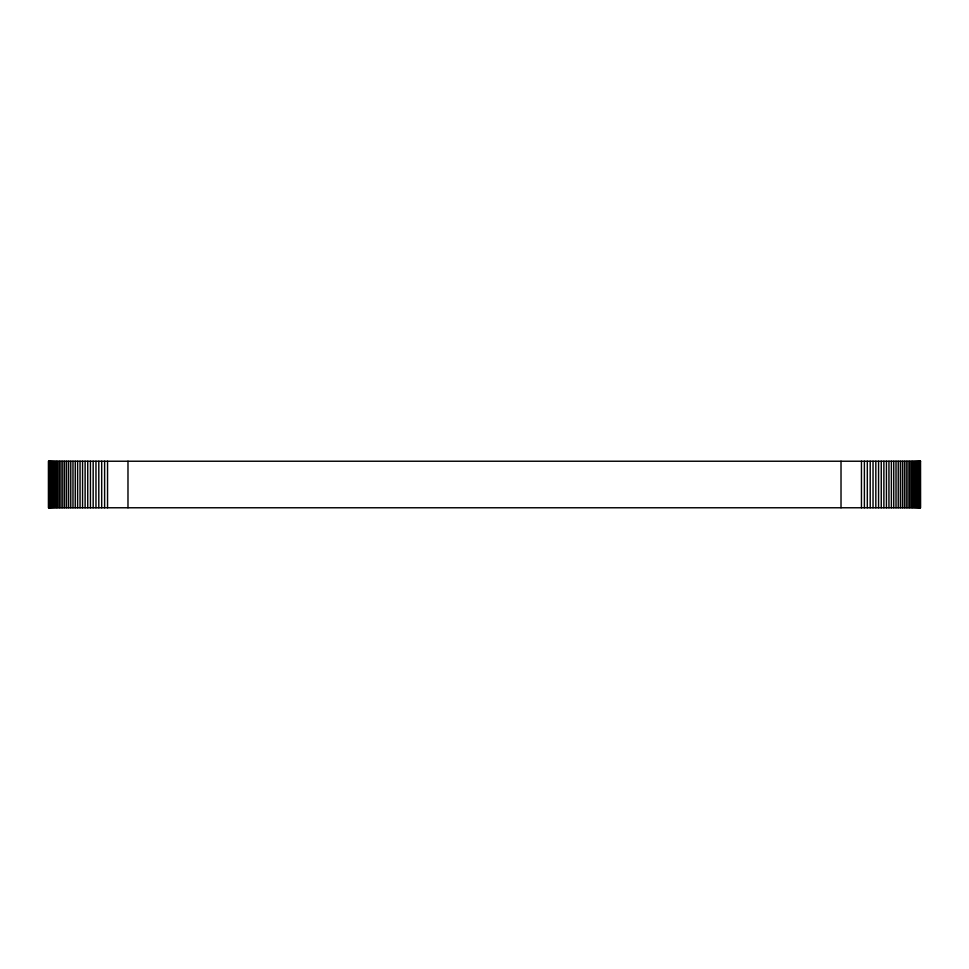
<?xml version="1.0" encoding="UTF-8"?>
<svg xmlns="http://www.w3.org/2000/svg" width="969" height="969" viewBox="0 0 969 969"><rect width="100%" height="100%" fill="white"/><g stroke="black" fill="none" stroke-linecap="round" stroke-linejoin="round"><path stroke-width="1.45" d="M920.308 461.232L920.308 507.768M919.969 461.232L919.969 507.768M919.496 461.232L919.496 507.768M918.891 461.232L918.891 507.768M918.152 461.232L918.152 507.768M917.292 461.232L917.292 507.768M916.299 461.232L916.299 507.768M915.184 461.232L915.184 507.768M913.961 461.232L913.961 507.768M912.628 461.232L912.628 507.768M911.175 461.232L911.175 507.768M909.612 461.232L909.612 507.768M907.953 461.232L907.953 507.768M906.197 461.232L906.197 507.768M904.343 461.232L904.343 507.768M902.393 461.232L902.393 507.768M900.358 461.232L900.358 507.768M898.227 461.232L898.227 507.768M896.022 461.232L896.022 507.768M893.745 461.232L893.745 507.768M891.383 461.232L891.383 507.768M888.948 461.232L888.948 507.768M886.441 461.232L886.441 507.768M883.885 461.232L883.885 507.768M881.257 461.232L881.257 507.768M878.568 461.232L878.568 507.768M875.831 461.232L875.831 507.768M873.033 461.232L873.033 507.768M870.198 461.232L870.198 507.768M867.316 461.232L867.316 507.768M864.384 461.232L864.384 507.768M861.453 461.232L861.453 507.768M841.019 461.232L841.019 507.768M127.981 461.232L127.981 507.768M107.547 461.232L107.547 507.768M104.616 461.232L104.616 507.768M101.684 461.232L101.684 507.768M98.802 461.232L98.802 507.768M95.967 461.232L95.967 507.768M93.169 461.232L93.169 507.768M90.432 461.232L90.432 507.768M87.743 461.232L87.743 507.768M85.115 461.232L85.115 507.768M82.559 461.232L82.559 507.768M80.052 461.232L80.052 507.768M77.617 461.232L77.617 507.768M75.255 461.232L75.255 507.768M72.978 461.232L72.978 507.768M70.773 461.232L70.773 507.768M68.642 461.232L68.642 507.768M66.607 461.232L66.607 507.768M64.657 461.232L64.657 507.768M62.803 461.232L62.803 507.768M61.047 461.232L61.047 507.768M59.388 461.232L59.388 507.768M57.825 461.232L57.825 507.768M56.372 461.232L56.372 507.768M55.039 461.232L55.039 507.768M53.816 461.232L53.816 507.768M52.701 461.232L52.701 507.768M51.708 461.232L51.708 507.768M50.848 461.232L50.848 507.768M50.109 461.232L50.109 507.768M49.504 461.232L49.504 507.768M49.031 461.232L49.031 507.768M48.692 461.232L48.692 507.768M920.55 461.232L48.45 461.232L48.45 507.768L920.55 507.768L920.502 461.232"/></g></svg>
